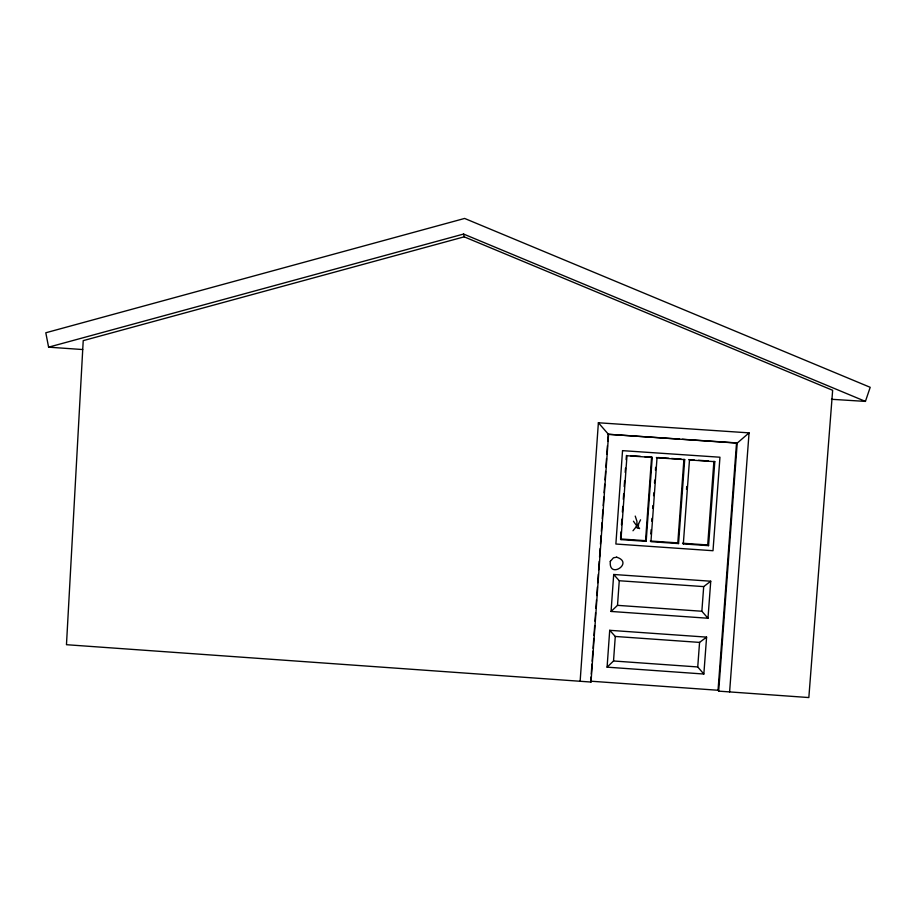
<?xml version="1.0" encoding="UTF-8"?>
<svg xmlns="http://www.w3.org/2000/svg" width="916" height="916" viewBox="0 0 916 916"><rect width="100%" height="100%" fill="white"/><g stroke="black" fill="none" stroke-linecap="round" stroke-linejoin="round"><path stroke-width="1.37" d="M580.137 681.275L598.377 422.768L749.059 432.867L729.605 691.912M749.059 432.867L737.22 443.092L736.533 442.909L718.041 690.263L718.671 691.133L808.839 697.557L832.644 390.296L464.172 236.832L83.219 340.637L66.467 644.704L591.015 682.042L591.049 676.913M591.244 674.062L591.954 664.066M592.16 661.215L592.87 651.219M593.064 648.368L593.774 638.383M593.98 635.521L594.69 625.536M594.988 621.254L595.595 612.69M595.904 608.407L596.511 599.843M596.808 595.56L597.415 586.996M597.724 582.713L598.331 574.149M598.629 569.866L599.236 561.313M599.545 557.031L600.152 548.466M600.449 544.184L601.056 535.62M601.365 531.337L601.972 522.773M602.27 518.49L602.877 509.926M603.186 505.643L603.793 497.079M604.091 492.797L604.697 484.232M605.007 479.961L605.613 471.397M605.911 467.114L606.518 458.55M606.827 454.267L607.434 445.703M607.743 441.42L608.247 434.287L679.512 439.073M591.015 682.042L608.567 434.447L598.377 422.768M607.09 667.157L609.712 630.311L706.591 637.124L703.843 674.027L607.09 667.157L613.525 660.986L615.277 636.46L609.712 630.311M611.064 611.453L613.697 574.481L710.736 581.213L707.988 618.243L611.064 611.453L617.51 605.35L619.262 580.744L613.697 574.481M620.556 537.543L620.968 531.875M621.472 524.799L621.872 519.132M622.376 512.055L622.788 506.388M623.292 499.312L623.693 493.644M624.208 486.568L624.609 480.9M625.216 472.404L625.513 468.156M626.132 459.66L626.43 455.412M620.979 539.616L626.979 455.733L652.238 457.439L646.169 541.356L620.979 539.616L620.464 538.952L645.551 540.68L646.169 541.356M645.551 540.68L651.585 457.118L644.601 456.649M650.818 533.925L651.127 529.677M651.734 521.181L651.94 518.353M652.661 508.437L652.868 505.598M653.589 495.682L653.795 492.854M654.505 482.938L654.711 480.099M655.432 470.183L655.638 467.355M656.348 457.439L657.024 457.76L650.944 541.677L678.55 543.577L684.699 459.626L683.92 459.294L677.806 542.902L678.55 543.577M686.508 489.384L686.714 486.545M683.325 543.909L689.485 459.958L714.801 461.664L708.572 545.65L683.325 543.909L682.557 543.234L707.702 544.963L708.572 545.65M703.843 674.027L697.74 666.951L699.561 642.402L706.591 637.124M707.988 618.243L701.862 611.247L703.694 586.606L710.736 581.213M707.702 544.963L713.896 461.32L714.801 461.664M718.671 691.133L737.22 443.092L608.247 434.287M610.342 561.279C608.281 579.954 634.651 562.596 616.56 557.191M831.476 399.284L865.425 401.403L870.2 387.308L464.618 218.443L45.8 332.771L48.594 347.164L82.68 349.546M635.773 527.307L638.28 528.211L638.544 523.86L640.547 519.819M610.274 561.416L613.457 557.798L616.72 557.191M632.99 530.765L638.544 523.86M48.594 347.164L463.588 234.049L865.425 401.403M638.28 528.211L639.414 527.971L639.528 528.635M682.363 439.268L735.101 442.806M630.62 455.699L640.41 456.363M657.734 457.531L668.76 458.275M671.52 458.458L681.16 459.111M688.683 459.626L694.294 460.004M698.496 460.279L708.297 460.943M657.024 457.76L684.699 459.626M650.303 541.013L677.806 542.902M619.262 580.744L703.694 586.606M617.51 605.35L701.862 611.247M615.277 636.46L699.561 642.402M613.525 660.986L697.74 666.951M590.74 681.195L718.041 690.263M650.944 456.798L652.238 457.439M633.471 521.238L636.803 526.036L636.952 521.33L635.235 516.086M463.588 234.049L464.172 236.832M622.537 450.649L615.873 544.024L713.003 550.722L719.953 457.221L622.537 450.649"/></g></svg>
